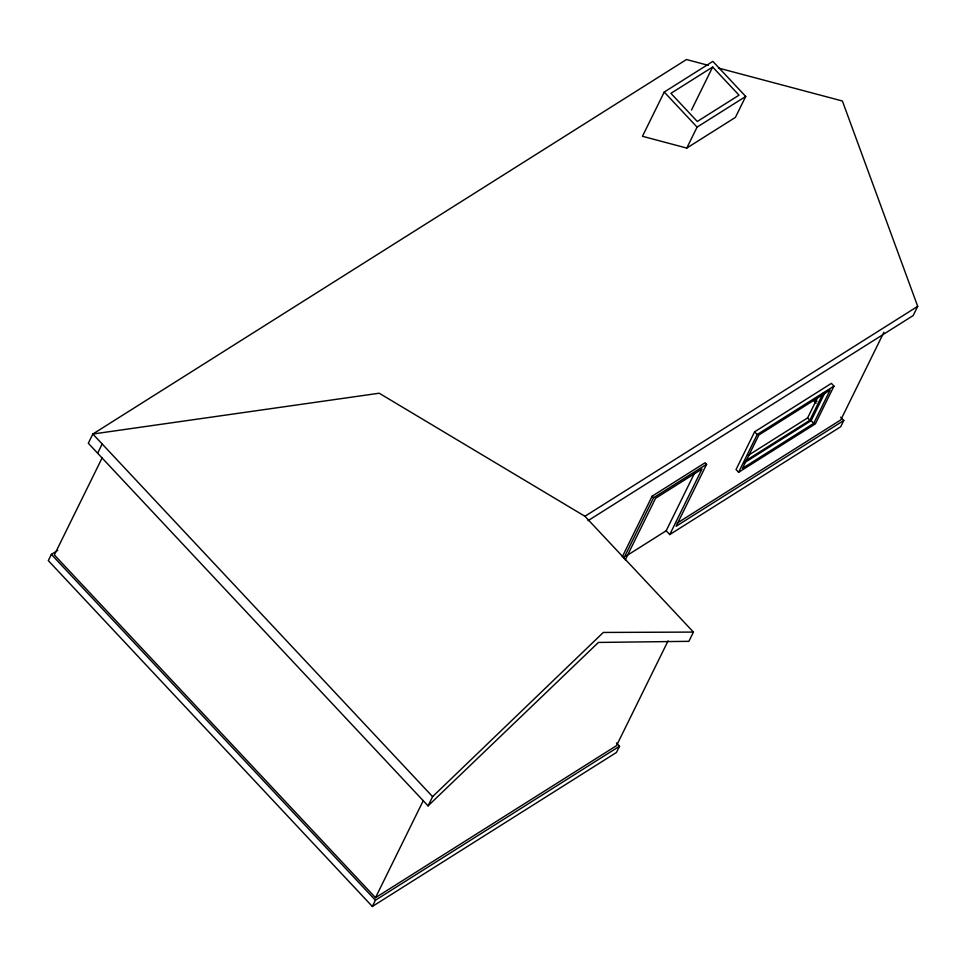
<?xml version="1.0" encoding="UTF-8"?>
<svg xmlns="http://www.w3.org/2000/svg" width="966" height="966" viewBox="0 0 966 966"><rect width="100%" height="100%" fill="white"/><g stroke="black" fill="none" stroke-linecap="round" stroke-linejoin="round"><path stroke-width="1.45" d="M97.638 453.211L102.179 443.986M57.743 550.354L51.367 554.387L48.3 560.618L372.345 906.47L616.453 752.466L619.52 746.235L616.453 742.963M102.203 457.739L54.362 554.955L375.496 897.704L616.513 745.655L668.074 640.869M664.234 92.048L642.462 136.291L686.778 148.076L735.404 117.393L745.716 96.443L712.86 61.377L664.234 92.048L697.09 127.126L686.778 148.076M691.475 110.052L712.654 67.016L739.026 95.163L697.295 121.487L670.923 93.34L712.654 67.016M375.496 897.704L423.337 800.488M372.345 906.47L375.412 900.227L619.52 746.235M428.059 805.873L432.599 796.648L603.327 632.44L693.431 632.09L688.891 641.327L598.413 642.438L428.059 805.873L88.304 443.249L92.845 434.024L686.464 59.53L708.32 65.35M622.285 556.814L652.122 496.186L705.132 462.738L706.593 464.296L676.091 526.277L843.789 420.488L840.686 417.179M623.746 558.372L653.584 497.731L706.593 464.296M625.256 559.869L655.588 498.275L702.004 468.993L669.74 534.584L666.178 530.781L694.494 473.219M754.615 431.814L736.044 469.561L738.604 472.289L815.401 423.845L833.972 386.098L831.412 383.369L754.615 431.814L757.175 434.543L738.604 472.289M748.264 455.36L807.612 417.928L817.84 397.123M745.438 460.927L809.834 420.295L823.261 393.005M743.711 463.209L811.15 420.657L824.94 392.643M813.71 423.386L830.12 390.047L758.853 435.002L742.456 468.341L813.71 423.386L811.15 420.657M883.914 332.256L840.782 419.908L677.178 523.125M843.789 420.488L840.722 426.718L669.74 534.584M718.523 68.067L842.4 101.007L917.7 306.343L913.16 315.568L588.028 520.674M697.09 127.126L745.716 96.443M432.599 796.648L92.845 434.024L379.191 393.222L584.925 516.279L917.7 306.343M757.175 434.543L833.972 386.098M626.016 556.114L666.178 530.781M814.942 399.2L817.007 401.397M813.07 399.827L816.149 403.112M807.612 417.928L809.834 420.295M652.122 496.186L653.584 497.731M584.925 516.279L693.431 632.09M51.367 554.387L375.412 900.227"/></g></svg>
